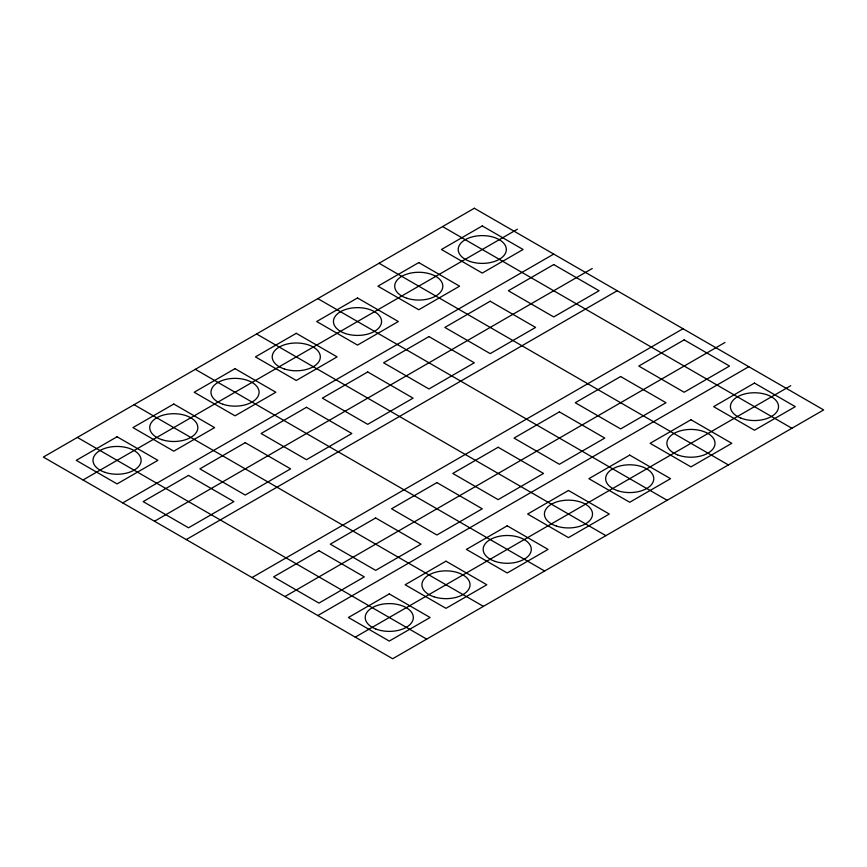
<?xml version="1.0" encoding="UTF-8"?>
<svg xmlns="http://www.w3.org/2000/svg" width="867" height="867" viewBox="0 0 867 867"><rect width="100%" height="100%" fill="white"/><g stroke="black" fill="none" stroke-linecap="round" stroke-linejoin="round"><path stroke-width="1.3" d="M83.048 479.993L517.426 229.202M122.746 502.903L553.72 254.085M154.499 521.24L592.28 268.488M186.253 539.577L617.228 290.748M252.037 577.552L683.012 328.734M284.929 596.55L724.975 342.487M317.821 615.537L748.795 366.708M355.242 637.147L790.758 385.696M442.571 226.58L791.896 428.265M379.063 263.254L728.378 464.929M317.821 298.616L667.135 500.292M256.567 333.968L605.892 535.643M195.324 369.331L544.649 571.006M134.082 404.694L483.407 606.369M77.38 437.434L426.694 639.109M474.325 208.253L43.35 457.072L392.675 658.747L823.65 409.928L474.325 208.253M117.067 436.773L76.242 460.344L117.067 483.916L157.902 460.344L117.067 436.773M173.779 404.033L132.944 427.604L173.779 451.176L214.604 427.604L173.779 404.033M235.022 368.67L194.197 392.252L235.022 415.824L275.847 392.252L235.022 368.67M296.265 333.318L255.44 356.89L296.265 380.461L337.1 356.89L296.265 333.318M357.507 297.955L316.683 321.527L357.507 345.099L398.343 321.527L357.507 297.955M418.761 262.593L377.925 286.175L418.761 309.747L459.586 286.175L418.761 262.593M482.269 225.929L441.444 249.501L482.269 273.072L523.094 249.501L482.269 225.929M188.518 475.409L143.153 501.603L188.518 527.786L233.884 501.603L188.518 475.409M245.231 442.669L199.865 468.863L245.231 495.046L290.597 468.863L245.231 442.669M306.474 407.306L261.108 433.5L306.474 459.694L351.839 433.5L306.474 407.306M367.716 371.954L322.351 398.137L367.716 424.331L413.082 398.137L367.716 371.954M428.959 336.591L383.593 362.785L428.959 388.969L474.325 362.785L428.959 336.591M490.213 301.228L444.847 327.423L490.213 353.617L535.578 327.423L490.213 301.228M553.72 264.565L508.355 290.748L553.72 316.943L599.086 290.748L553.72 264.565M318.948 550.708L273.582 576.902L318.948 603.096L364.313 576.902L318.948 550.708M375.66 517.967L330.294 544.162L375.66 570.356L421.026 544.162L375.66 517.967M436.903 482.605L391.537 508.799L436.903 534.993L482.269 508.799L436.903 482.605M498.146 447.253L452.78 473.447L498.146 499.63L543.511 473.447L498.146 447.253M559.388 411.89L514.023 438.084L559.388 464.278L604.754 438.084L559.388 411.89M620.631 376.527L575.265 402.722L620.631 428.916L665.997 402.722L620.631 376.527M684.15 339.864L638.784 366.058L684.15 392.252L729.515 366.058L684.15 339.864M389.272 593.928L348.436 617.499L389.272 641.071L430.097 617.499L389.272 593.928M445.974 561.187L405.149 584.759L445.974 608.331L486.81 584.759L445.974 561.187M507.217 525.825L466.392 549.396L507.217 572.968L548.052 549.396L507.217 525.825M568.459 490.473L527.635 514.044L568.459 537.616L609.295 514.044L568.459 490.473M629.713 455.11L588.877 478.682L629.713 502.253L670.538 478.682L629.713 455.11M690.956 419.747L650.12 443.319L690.956 466.89L731.781 443.319L690.956 419.747M754.463 383.084L713.639 406.656L754.463 430.227L795.299 406.656L754.463 383.084M161.75 439.634A24.059 13.894 0 0 0 197.839 427.604A24.059 13.894 0 0 0 161.75 415.575A24.059 13.894 0 0 0 161.75 439.634M222.992 404.282A24.059 13.894 0 0 0 259.081 392.252A24.059 13.894 0 0 0 222.992 380.223A24.059 13.894 0 0 0 222.992 404.282M284.235 368.919A24.059 13.894 0 0 0 320.324 356.89A24.059 13.894 0 0 0 284.235 344.86A24.059 13.894 0 0 0 284.235 368.919M345.478 333.557A24.059 13.894 0 0 0 381.567 321.527A24.059 13.894 0 0 0 345.478 309.497A24.059 13.894 0 0 0 345.478 333.557M406.731 298.205A24.059 13.894 0 0 0 442.82 286.175A24.059 13.894 0 0 0 406.731 274.145A24.059 13.894 0 0 0 406.731 298.205M470.239 261.531A24.059 13.894 0 0 0 506.328 249.501A24.059 13.894 0 0 0 470.239 237.471A24.059 13.894 0 0 0 470.239 261.531M105.037 472.374A24.059 13.894 0 0 0 141.126 460.344A24.059 13.894 0 0 0 105.037 448.315A24.059 13.894 0 0 0 105.037 472.374M433.944 596.789A24.059 13.894 0 0 0 470.033 584.759A24.059 13.894 0 0 0 433.944 572.729A24.059 13.894 0 0 0 433.944 596.789M495.187 561.426A24.059 13.894 0 0 0 531.276 549.396A24.059 13.894 0 0 0 495.187 537.367A24.059 13.894 0 0 0 495.187 561.426M556.43 526.074A24.059 13.894 0 0 0 592.519 514.044A24.059 13.894 0 0 0 556.43 502.015A24.059 13.894 0 0 0 556.43 526.074M617.683 490.711A24.059 13.894 0 0 0 653.772 478.682A24.059 13.894 0 0 0 617.683 466.652A24.059 13.894 0 0 0 617.683 490.711M677.463 454.828A24.059 13.894 0 0 0 714.95 444.316A24.059 13.894 0 0 0 680.443 430.823A24.059 13.894 0 0 0 677.463 454.828M740.982 418.154A24.059 13.894 0 0 0 778.468 407.642A24.059 13.894 0 0 0 743.951 394.16A24.059 13.894 0 0 0 740.982 418.154M375.779 628.998A24.059 13.894 0 0 0 413.266 618.485A24.059 13.894 0 0 0 378.76 605.003A24.059 13.894 0 0 0 375.779 628.998"/></g></svg>
